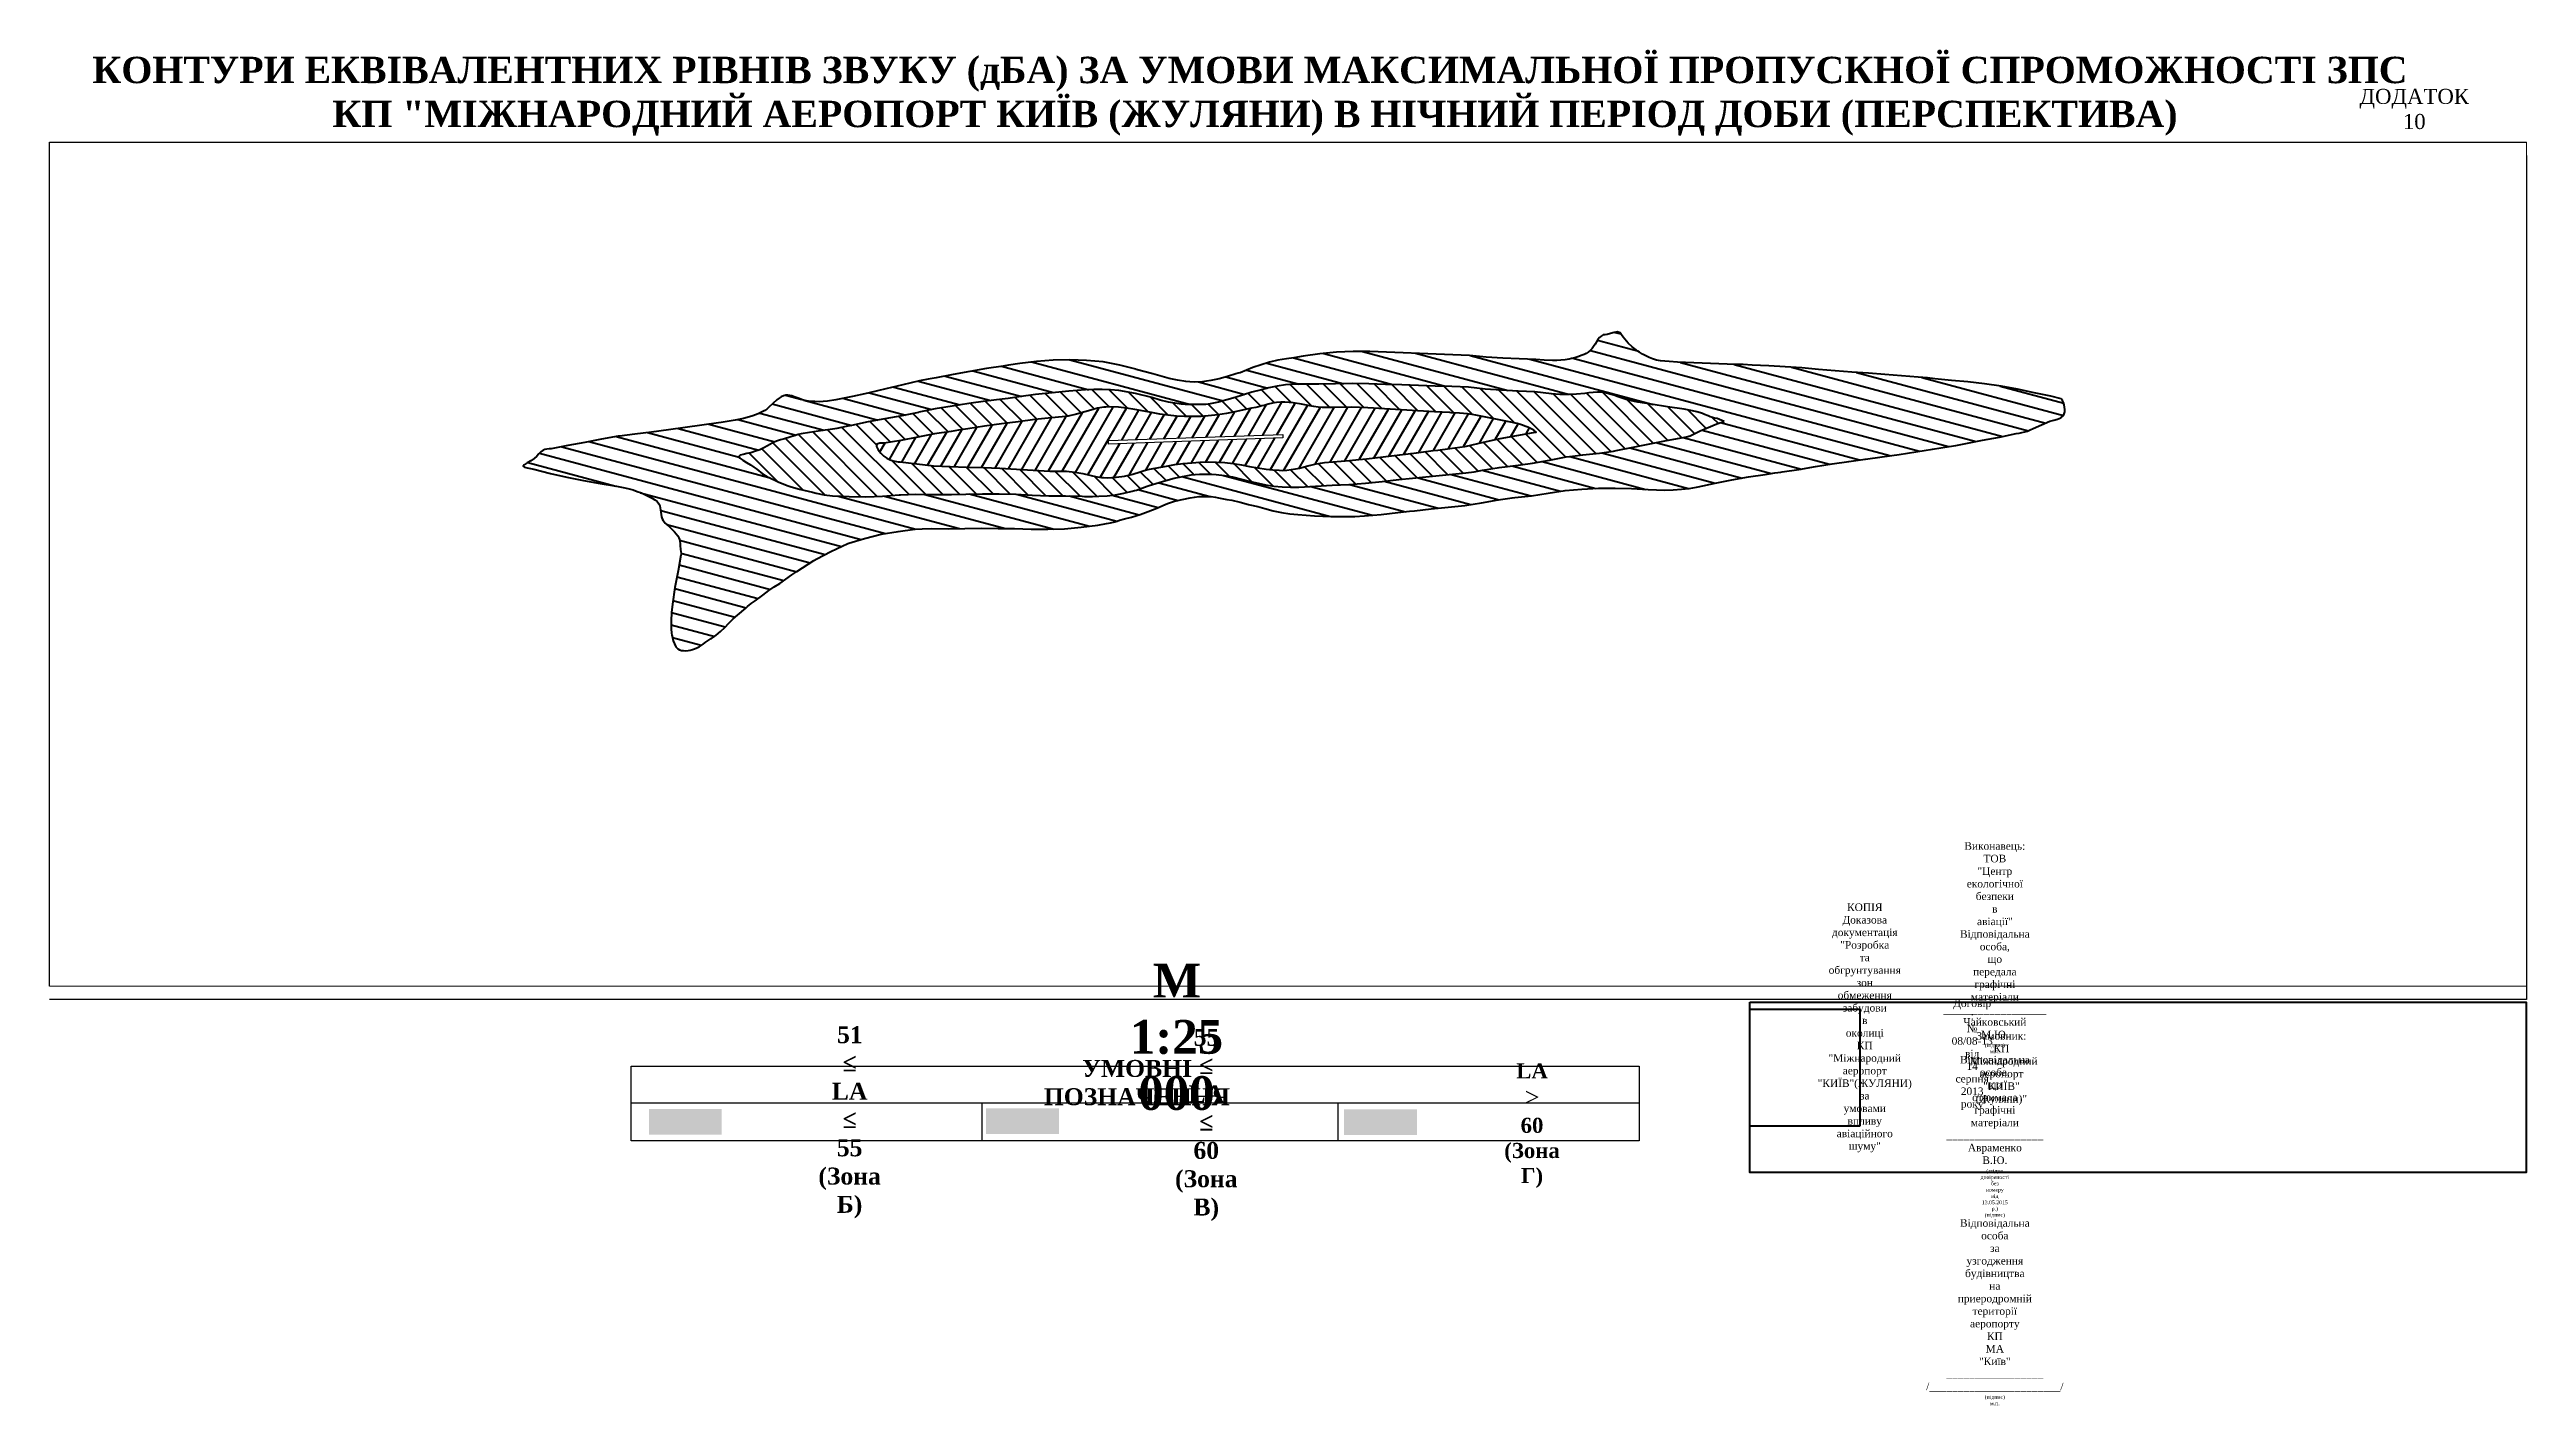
# Paper-space layout 'Лист2' of a CAD drawing. Header units: millimetres. Extents: x 42 to 1356, y -122 to 597.
# The model-space entities are those that its viewports show. They can reach past a viewport. Long polylines and large blocks are cut down to what shows.
import ezdxf

# ---------------------------------------------------------------- set-up
doc = ezdxf.new("R2010")
doc.units = ezdxf.units.MM
for name, color, linetype in [('CONTOUR_50-0', 5, 'Continuous'), ('CONTOUR_55-0', 3, 'Continuous'), ('CONTOUR_60-0', 5, 'Continuous'), ('CONTOUR_LABELS', 250, 'Continuous'), ('RUNWAY', 8, 'Continuous'), ('RUNWAY_LABELS', 250, 'Continuous')]:
    doc.layers.add(name, color=color, linetype=linetype)
doc.styles.get("Standard").update_dxf_attribs({"font": 'arial.ttf'})
picture_1 = doc.add_image_def('image2.jpg', size_in_pixel=(780, 832))
picture_2 = doc.add_image_def('image1.jpg', size_in_pixel=(10180, 4468))

msp = doc.modelspace()

# ---------------------------------------------------------------- hatches: boundary and pattern name
at = {"lineweight": 80, "transparency": 33554508}
h = msp.add_hatch(dxfattribs=at)
h.set_pattern_fill('ANSI31', color=5, scale=50, angle=120)
h.paths.add_polyline_path([(28505, 8021), (28367, 8058), (28148, 8103), (27929, 8150), (27709, 8190), (27489, 8223), (27270, 8247), (27050, 8267), (26829, 8288), (26732, 8299), (26609, 8310), (26389, 8329), (26169, 8347), (25949, 8362), (25729, 8378), (25509, 8395), (25289, 8413), (25068, 8432), (24848, 8446), (24628, 8459), (24408, 8471), (24287, 8477), (24187, 8479), (23967, 8487), (23746, 8495), (23526, 8502), (23416, 8508), (23306, 8516), (23194, 8528), (23167, 8532), (23139, 8537), (23112, 8544), (23086, 8552), (23041, 8570), (22998, 8592), (22956, 8616), (22914, 8641), (22891, 8656), (22869, 8671), (22816, 8714), (22766, 8762), (22743, 8787), (22720, 8813), (22698, 8840), (22677, 8870), (22656, 8898), (22620, 8909), (22578, 8902), (22531, 8888), (22484, 8876), (22458, 8873), (22434, 8869), (22407, 8855), (22383, 8834), (22363, 8808), (22344, 8778), (22325, 8747), (22305, 8717), (22285, 8688), (22262, 8662), (22235, 8641), (22206, 8624), (22179, 8611), (22152, 8600), (22096, 8579), (22068, 8570), (22040, 8562), (22011, 8555), (21982, 8549), (21927, 8540), (21872, 8534), (21817, 8531), (21761, 8530), (21651, 8537), (21541, 8546), (21320, 8552), (21100, 8560), (20880, 8574), (20660, 8597), (20439, 8608), (20219, 8616), (19998, 8624), (19778, 8634), (19558, 8643), (19337, 8651), (19117, 8650), (18895, 8639), (18674, 8619), (18452, 8589), (18328, 8567), (18231, 8554), (18119, 8533), (18008, 8507), (17896, 8475), (17786, 8437), (17702, 8402), (17617, 8369), (17590, 8361), (17562, 8353), (17451, 8320), (17339, 8288), (17229, 8264), (17173, 8255), (17117, 8249), (17007, 8245), (16952, 8247), (16897, 8252), (16786, 8269), (16677, 8293), (16459, 8356), (16240, 8412), (16233, 8414), (16021, 8469), (15912, 8493), (15802, 8511), (15692, 8523), (15581, 8530), (15361, 8539), (15140, 8537), (14919, 8519), (14697, 8492), (14548, 8468), (14476, 8457), (14254, 8423), (14032, 8385), (13810, 8344), (13588, 8302), (13481, 8281), (13366, 8262), (13143, 8207), (12921, 8155), (12699, 8103), (12639, 8087), (12476, 8053), (12365, 8029), (12254, 8007), (12144, 7991), (12088, 7986), (12033, 7983), (11978, 7985), (11923, 7989), (11868, 7997), (11813, 8010), (11757, 8030), (11702, 8051), (11674, 8060), (11647, 8067), (11620, 8071), (11594, 8071), (11563, 8064), (11533, 8050), (11503, 8031), (11475, 8010), (11419, 7962), (11368, 7912), (11364, 7907), (11341, 7887), (11316, 7869), (11290, 7853), (11262, 7839), (11233, 7826), (11203, 7814), (11144, 7793), (11033, 7763), (10921, 7739), (10734, 7707), (10700, 7702), (10478, 7675), (10256, 7643), (10035, 7612), (9813, 7582), (9591, 7555), (9385, 7529), (9370, 7526), (9148, 7488), (8926, 7445), (8704, 7402), (8482, 7360), (8453, 7358), (8425, 7354), (8399, 7349), (8375, 7341), (8345, 7320), (8318, 7292), (8290, 7262), (8257, 7231), (8210, 7201), (8162, 7173), (8124, 7149), (8111, 7129), (8128, 7116), (8163, 7106), (8207, 7097), (8252, 7088), (8471, 7033), (8690, 6984), (8910, 6938), (9129, 6898), (9319, 6869), (9349, 6864), (9459, 6843), (9514, 6829), (9568, 6814), (9623, 6795), (9677, 6774), (9731, 6750), (9785, 6724), (9822, 6705), (9856, 6683), (9887, 6659), (9910, 6630), (9921, 6604), (9928, 6577), (9933, 6548), (9936, 6518), (9940, 6488), (9945, 6459), (9953, 6432), (9965, 6407), (9995, 6374), (10045, 6328), (10095, 6282), (10118, 6258), (10140, 6233), (10159, 6207), (10174, 6180), (10182, 6156), (10187, 6130), (10191, 6104), (10193, 6077), (10197, 6023), (10203, 5969), (10204, 5958), (10202, 5950), (10165, 5739), (10121, 5519), (10088, 5300), (10078, 5189), (10071, 5080), (10074, 4970), (10079, 4915), (10083, 4887), (10088, 4858), (10099, 4814), (10115, 4771), (10135, 4734), (10162, 4705), (10185, 4693), (10210, 4686), (10238, 4683), (10267, 4682), (10297, 4685), (10326, 4689), (10355, 4696), (10383, 4705), (10413, 4718), (10442, 4734), (10496, 4770), (10522, 4789), (10549, 4808), (10603, 4842), (10608, 4844), (10640, 4864), (10671, 4887), (10728, 4937), (10783, 4990), (10835, 5046), (10844, 5055), (10896, 5105), (10952, 5152), (11062, 5246), (11085, 5268), (11134, 5308), (11185, 5345), (11289, 5417), (11328, 5449), (11368, 5479), (11440, 5528), (11514, 5575), (11674, 5690), (11740, 5732), (11965, 5877), (12004, 5901), (12190, 5999), (12414, 6102), (12429, 6108), (12637, 6171), (12859, 6226), (13081, 6264), (13303, 6292), (13401, 6297), (13524, 6302), (13745, 6299), (13965, 6304), (14186, 6306), (14407, 6304), (14627, 6301), (14848, 6293), (15068, 6292), (15289, 6299), (15511, 6319), (15732, 6349), (15844, 6367), (15900, 6377), (15954, 6391), (15987, 6401), (16019, 6411), (16085, 6432), (16177, 6455), (16290, 6488), (16400, 6526), (16512, 6574), (16624, 6623), (16654, 6635), (16749, 6665), (16847, 6689), (16957, 6710), (17013, 6719), (17069, 6725), (17124, 6728), (17179, 6728), (17234, 6725), (17289, 6718), (17333, 6709), (17377, 6700), (17443, 6689), (17509, 6679), (17618, 6653), (17727, 6623), (17746, 6618), (17851, 6596), (17946, 6568), (18055, 6538), (18165, 6514), (18275, 6498), (18385, 6487), (18605, 6471), (18826, 6462), (19046, 6460), (19139, 6462), (19267, 6469), (19489, 6487), (19710, 6513), (19865, 6532), (19932, 6539), (20153, 6562), (20375, 6584), (20596, 6608), (20818, 6643), (21040, 6683), (21225, 6709), (21262, 6713), (21483, 6737), (21705, 6770), (21927, 6807), (22148, 6826), (22369, 6837), (22590, 6838), (22810, 6831), (23031, 6820), (23251, 6812), (23362, 6815), (23472, 6823), (23571, 6835), (23669, 6852), (23694, 6856), (23916, 6904), (24138, 6948), (24360, 6986), (24582, 7020), (24708, 7039), (24790, 7051), (24804, 7053), (25025, 7084), (25247, 7125), (25469, 7161), (25691, 7193), (25906, 7222), (25913, 7222), (26134, 7254), (26356, 7286), (26578, 7320), (26800, 7356), (27021, 7391), (27110, 7404), (27243, 7430), (27465, 7472), (27688, 7515), (27910, 7562), (27948, 7568), (27986, 7575), (28023, 7583), (28060, 7594), (28097, 7610), (28133, 7629), (28356, 7725), (28407, 7738), (28458, 7752), (28503, 7771), (28536, 7800), (28547, 7823), (28553, 7851), (28555, 7882), (28552, 7913), (28546, 7944), (28537, 7974), (28523, 8000)])
h.paths.add_polyline_path([(24036, 7723), (23944, 7761), (23910, 7767), (23880, 7776), (23852, 7785), (23826, 7795), (23776, 7816), (23751, 7827), (23725, 7836), (23673, 7851), (23618, 7864), (23506, 7884), (23286, 7918), (23067, 7950), (22892, 7980), (22847, 7987), (22792, 7999), (22737, 8015), (22629, 8051), (22574, 8069), (22520, 8086), (22465, 8100), (22438, 8106), (22410, 8109), (22382, 8111), (22355, 8111), (22300, 8107), (22244, 8101), (22189, 8094), (22078, 8084), (21967, 8078), (21857, 8080), (21747, 8088), (21527, 8116), (21307, 8126), (21086, 8136), (20866, 8152), (20646, 8176), (20426, 8185), (20205, 8191), (19985, 8198), (19764, 8206), (19544, 8214), (19324, 8222), (19103, 8225), (18882, 8221), (18661, 8217), (18441, 8219), (18330, 8216), (18220, 8208), (18108, 8192), (17998, 8168), (17902, 8140), (17775, 8110), (17552, 8042), (17441, 8008), (17329, 7978), (17219, 7956), (17164, 7949), (17108, 7945), (17074, 7945), (16887, 7948), (16840, 7953), (16754, 7964), (16667, 7979), (16558, 8006), (16449, 8038), (16230, 8094), (16010, 8131), (15900, 8142), (15790, 8148), (15679, 8147), (15569, 8141), (15348, 8122), (15126, 8103), (14905, 8078), (14683, 8047), (14543, 8026), (14462, 8017), (14240, 7990), (14018, 7961), (13797, 7926), (13575, 7888), (13358, 7844), (13352, 7843), (13130, 7796), (12908, 7757), (12686, 7717), (12464, 7669), (12391, 7654), (12269, 7631), (12242, 7625), (12020, 7593), (11909, 7577), (11798, 7558), (11757, 7548), (11716, 7537), (11576, 7491), (11523, 7478), (11496, 7471), (11471, 7462), (11440, 7449), (11410, 7433), (11381, 7416), (11352, 7399), (11301, 7372), (11248, 7348), (11192, 7327), (11128, 7308), (11077, 7297), (11028, 7286), (10988, 7273), (10969, 7258), (10983, 7235), (11022, 7208), (11072, 7179), (11123, 7149), (11169, 7118), (11208, 7088), (11283, 7027), (11317, 7004), (11339, 6993), (11448, 6943), (11502, 6917), (11557, 6894), (11610, 6874), (11665, 6857), (11775, 6826), (11948, 6785), (11994, 6772), (12103, 6750), (12214, 6737), (12434, 6725), (12654, 6721), (12876, 6731), (13097, 6747), (13114, 6748), (13318, 6757), (13538, 6752), (13759, 6755), (13788, 6755), (13980, 6760), (14201, 6763), (14252, 6763), (14421, 6763), (14642, 6757), (14862, 6746), (15083, 6738), (15303, 6735), (15524, 6730), (15552, 6727), (15580, 6725), (15662, 6725), (15745, 6730), (15856, 6738), (15966, 6751), (16077, 6773), (16188, 6799), (16216, 6805), (16244, 6813), (16279, 6825), (16313, 6839), (16348, 6852), (16383, 6864), (16411, 6871), (16634, 6937), (16745, 6968), (16857, 6994), (16967, 7013), (17023, 7020), (17078, 7024), (17189, 7025), (17244, 7023), (17299, 7019), (17409, 7006), (17518, 6986), (17737, 6930), (17956, 6883), (18066, 6866), (18176, 6855), (18287, 6850), (18397, 6850), (18618, 6866), (18839, 6878), (19060, 6887), (19281, 6904), (19503, 6926), (19724, 6951), (19905, 6972), (19946, 6976), (20167, 6997), (20389, 7018), (20610, 7040), (20722, 7055), (20832, 7075), (21054, 7111), (21275, 7140), (21334, 7147), (21497, 7167), (21719, 7208), (21830, 7232), (21941, 7251), (21984, 7256), (22027, 7260), (22162, 7279), (22384, 7303), (22568, 7328), (22606, 7335), (22828, 7381), (23050, 7427), (23272, 7471), (23494, 7510), (23537, 7518), (23584, 7532), (23630, 7552), (23674, 7574), (23718, 7597), (23941, 7689)], flags=16)
h = msp.add_hatch(dxfattribs=at)
h.set_pattern_fill('ANSI31', color=2, scale=50, angle=270)
h.paths.add_polyline_path([(24036, 7723), (23944, 7761), (23910, 7767), (23880, 7776), (23852, 7785), (23826, 7795), (23776, 7816), (23751, 7827), (23725, 7836), (23673, 7851), (23618, 7864), (23506, 7884), (23286, 7918), (23067, 7950), (22892, 7980), (22847, 7987), (22792, 7999), (22737, 8015), (22629, 8051), (22574, 8069), (22520, 8086), (22465, 8100), (22438, 8106), (22410, 8109), (22382, 8111), (22355, 8111), (22300, 8107), (22244, 8101), (22189, 8094), (22078, 8084), (21967, 8078), (21857, 8080), (21747, 8088), (21527, 8116), (21307, 8126), (21086, 8136), (20866, 8152), (20646, 8176), (20426, 8185), (20205, 8191), (19985, 8198), (19764, 8206), (19544, 8214), (19324, 8222), (19103, 8225), (18882, 8221), (18661, 8217), (18441, 8219), (18330, 8216), (18220, 8208), (18108, 8192), (17998, 8168), (17902, 8140), (17775, 8110), (17552, 8042), (17441, 8008), (17329, 7978), (17219, 7956), (17164, 7949), (17108, 7945), (17074, 7945), (16887, 7948), (16840, 7953), (16754, 7964), (16667, 7979), (16558, 8006), (16449, 8038), (16230, 8094), (16010, 8131), (15900, 8142), (15790, 8148), (15679, 8147), (15569, 8141), (15348, 8122), (15126, 8103), (14905, 8078), (14683, 8047), (14543, 8026), (14462, 8017), (14240, 7990), (14018, 7961), (13797, 7926), (13575, 7888), (13358, 7844), (13352, 7843), (13130, 7796), (12908, 7757), (12686, 7717), (12464, 7669), (12391, 7654), (12269, 7631), (12242, 7625), (12020, 7593), (11909, 7577), (11798, 7558), (11757, 7548), (11716, 7537), (11576, 7491), (11523, 7478), (11496, 7471), (11471, 7462), (11440, 7449), (11410, 7433), (11381, 7416), (11352, 7399), (11301, 7372), (11248, 7348), (11192, 7327), (11128, 7308), (11077, 7297), (11028, 7286), (10988, 7273), (10969, 7258), (10983, 7235), (11022, 7208), (11072, 7179), (11123, 7149), (11169, 7118), (11208, 7088), (11283, 7027), (11317, 7004), (11339, 6993), (11448, 6943), (11502, 6917), (11557, 6894), (11610, 6874), (11665, 6857), (11775, 6826), (11948, 6785), (11994, 6772), (12103, 6750), (12214, 6737), (12434, 6725), (12654, 6721), (12876, 6731), (13097, 6747), (13114, 6748), (13318, 6757), (13538, 6752), (13759, 6755), (13788, 6755), (13980, 6760), (14201, 6763), (14252, 6763), (14421, 6763), (14642, 6757), (14862, 6746), (15083, 6738), (15303, 6735), (15524, 6730), (15552, 6727), (15580, 6725), (15662, 6725), (15745, 6730), (15856, 6738), (15966, 6751), (16077, 6773), (16188, 6799), (16216, 6805), (16244, 6813), (16279, 6825), (16313, 6839), (16348, 6852), (16383, 6864), (16411, 6871), (16634, 6937), (16745, 6968), (16857, 6994), (16967, 7013), (17023, 7020), (17078, 7024), (17189, 7025), (17244, 7023), (17299, 7019), (17409, 7006), (17518, 6986), (17737, 6930), (17956, 6883), (18066, 6866), (18176, 6855), (18287, 6850), (18397, 6850), (18618, 6866), (18839, 6878), (19060, 6887), (19281, 6904), (19503, 6926), (19724, 6951), (19905, 6972), (19946, 6976), (20167, 6997), (20389, 7018), (20610, 7040), (20722, 7055), (20832, 7075), (21054, 7111), (21275, 7140), (21334, 7147), (21497, 7167), (21719, 7208), (21830, 7232), (21941, 7251), (21984, 7256), (22027, 7260), (22162, 7279), (22384, 7303), (22568, 7328), (22606, 7335), (22828, 7381), (23050, 7427), (23272, 7471), (23494, 7510), (23537, 7518), (23584, 7532), (23630, 7552), (23674, 7574), (23718, 7597), (23941, 7689)])
h.paths.add_polyline_path([(21511, 7605), (21486, 7620), (21460, 7634), (21433, 7646), (21406, 7657), (21350, 7676), (21293, 7693), (21184, 7718), (21074, 7741), (20854, 7785), (20745, 7806), (20635, 7823), (20525, 7832), (20415, 7838), (20397, 7839), (20194, 7851), (19974, 7863), (19754, 7876), (19534, 7890), (19313, 7903), (19093, 7910), (18872, 7908), (18762, 7908), (18706, 7909), (18652, 7913), (18596, 7920), (18542, 7930), (18432, 7951), (18322, 7969), (18267, 7975), (18212, 7979), (18184, 7979), (18156, 7978), (18101, 7973), (18073, 7970), (18045, 7965), (17991, 7953), (17935, 7936), (17907, 7928), (17879, 7920), (17824, 7908), (17768, 7898), (17546, 7850), (17435, 7826), (17324, 7809), (17282, 7806), (17240, 7803), (17103, 7790), (16882, 7788), (16772, 7793), (16662, 7804), (16552, 7821), (16442, 7841), (16223, 7881), (16113, 7898), (16003, 7911), (15892, 7915), (15837, 7913), (15810, 7911), (15782, 7908), (15726, 7897), (15670, 7883), (15560, 7851), (15449, 7819), (15337, 7793), (15297, 7787), (15257, 7783), (15116, 7769), (14894, 7747), (14673, 7719), (14451, 7689), (14229, 7658), (14008, 7625), (13882, 7606), (13786, 7591), (13564, 7556), (13342, 7514), (13120, 7471), (12898, 7436), (12841, 7433), (12800, 7420), (12797, 7390), (12818, 7348), (12852, 7303), (12893, 7263), (12934, 7234), (12975, 7214), (13017, 7200), (13060, 7191), (13085, 7188), (13111, 7186), (13331, 7162), (13551, 7134), (13771, 7125), (13991, 7118), (14212, 7111), (14432, 7102), (14653, 7090), (14873, 7075), (15093, 7065), (15204, 7064), (15314, 7061), (15424, 7049), (15533, 7030), (15643, 7004), (15698, 6991), (15725, 6986), (15753, 6982), (15780, 6979), (15808, 6977), (15863, 6976), (15918, 6978), (15973, 6982), (16085, 6998), (16195, 7023), (16294, 7056), (16343, 7072), (16393, 7084), (16418, 7089), (16640, 7130), (16751, 7150), (16862, 7165), (16919, 7169), (16976, 7172), (17030, 7178), (17083, 7183), (17194, 7186), (17304, 7183), (17414, 7176), (17524, 7165), (17634, 7147), (17744, 7127), (17853, 7106), (17963, 7089), (18050, 7080), (18137, 7075), (18183, 7074), (18239, 7077), (18295, 7083), (18350, 7093), (18405, 7104), (18516, 7133), (18572, 7148), (18627, 7161), (18682, 7170), (18738, 7177), (18849, 7188), (19070, 7203), (19190, 7216), (19292, 7225), (19513, 7251), (19735, 7280), (19956, 7308), (20178, 7336), (20239, 7342), (20400, 7365), (20598, 7391), (20621, 7396), (20844, 7449), (21066, 7498), (21288, 7535), (21510, 7574), (21542, 7582)], flags=16)
h = msp.add_hatch(dxfattribs=at)
h.set_pattern_fill('ANSI31', color=1, scale=50, angle=15)
h.paths.add_polyline_path([(21511, 7605), (21486, 7620), (21460, 7634), (21433, 7646), (21406, 7657), (21350, 7676), (21293, 7693), (21184, 7718), (21074, 7741), (20854, 7785), (20745, 7806), (20635, 7823), (20525, 7832), (20415, 7838), (20397, 7839), (20194, 7851), (19974, 7863), (19754, 7876), (19534, 7890), (19313, 7903), (19093, 7910), (18872, 7908), (18762, 7908), (18706, 7909), (18652, 7913), (18596, 7920), (18542, 7930), (18432, 7951), (18322, 7969), (18267, 7975), (18212, 7979), (18184, 7979), (18156, 7978), (18101, 7973), (18073, 7970), (18045, 7965), (17991, 7953), (17935, 7936), (17907, 7928), (17879, 7920), (17824, 7908), (17768, 7898), (17546, 7850), (17435, 7826), (17324, 7809), (17282, 7806), (17240, 7803), (17103, 7790), (16882, 7788), (16772, 7793), (16662, 7804), (16552, 7821), (16442, 7841), (16223, 7881), (16113, 7898), (16003, 7911), (15892, 7915), (15837, 7913), (15810, 7911), (15782, 7908), (15726, 7897), (15670, 7883), (15560, 7851), (15449, 7819), (15337, 7793), (15297, 7787), (15257, 7783), (15116, 7769), (14894, 7747), (14673, 7719), (14451, 7689), (14229, 7658), (14008, 7625), (13882, 7606), (13786, 7591), (13564, 7556), (13342, 7514), (13120, 7471), (12898, 7436), (12841, 7433), (12800, 7420), (12797, 7390), (12818, 7348), (12852, 7303), (12893, 7263), (12934, 7234), (12975, 7214), (13017, 7200), (13060, 7191), (13085, 7188), (13111, 7186), (13331, 7162), (13551, 7134), (13771, 7125), (13991, 7118), (14212, 7111), (14432, 7102), (14653, 7090), (14873, 7075), (15093, 7065), (15204, 7064), (15314, 7061), (15424, 7049), (15533, 7030), (15643, 7004), (15698, 6991), (15725, 6986), (15753, 6982), (15780, 6979), (15808, 6977), (15863, 6976), (15918, 6978), (15973, 6982), (16085, 6998), (16195, 7023), (16294, 7056), (16343, 7072), (16393, 7084), (16418, 7089), (16640, 7130), (16751, 7150), (16862, 7165), (16919, 7169), (16976, 7172), (17030, 7178), (17083, 7183), (17194, 7186), (17304, 7183), (17414, 7176), (17524, 7165), (17634, 7147), (17744, 7127), (17853, 7106), (17963, 7089), (18050, 7080), (18137, 7075), (18183, 7074), (18239, 7077), (18295, 7083), (18350, 7093), (18405, 7104), (18516, 7133), (18572, 7148), (18627, 7161), (18682, 7170), (18738, 7177), (18849, 7188), (19070, 7203), (19190, 7216), (19292, 7225), (19513, 7251), (19735, 7280), (19956, 7308), (20178, 7336), (20239, 7342), (20400, 7365), (20598, 7391), (20621, 7396), (20844, 7449), (21066, 7498), (21288, 7535), (21510, 7574), (21542, 7582)])
h.paths.add_polyline_path([(15873, 7468), (18182, 7548), (18183, 7503), (15874, 7423)], flags=16)

# ---------------------------------------------------------------- linework, layer by layer
at = {"color": 18}
msp.add_lwpolyline([(34678, 234), (1830, 234), (1830, 11426), (34678, 11426)], close=True, dxfattribs=at)
at = {"layer": 'CONTOUR_50-0', "lineweight": 140}
msp.add_lwpolyline([(28505, 8021), (28367, 8058), (28148, 8103), (27929, 8150), (27709, 8190), (27489, 8223), (27270, 8247), (27050, 8267), (26829, 8288), (26732, 8299), (26609, 8310), (26389, 8329), (26169, 8347), (25949, 8362), (25729, 8378), (25509, 8395), (25289, 8413), (25068, 8432), (24848, 8446), (24628, 8459), (24408, 8471), (24287, 8477), (24187, 8479), (23967, 8487), (23746, 8495), (23526, 8502), (23416, 8508), (23306, 8516), (23194, 8528), (23167, 8532), (23139, 8537), (23112, 8544), (23086, 8552), (23041, 8570), (22998, 8592), (22956, 8616), (22914, 8641), (22891, 8656), (22869, 8671), (22816, 8714), (22766, 8762), (22743, 8787), (22720, 8813), (22698, 8840), (22677, 8870), (22656, 8898), (22620, 8909), (22578, 8902), (22531, 8888), (22484, 8876), (22458, 8873), (22434, 8869), (22407, 8855), (22383, 8834), (22363, 8808), (22344, 8778), (22325, 8747), (22305, 8717), (22285, 8688), (22262, 8662), (22235, 8641), (22206, 8624), (22179, 8611), (22152, 8600), (22096, 8579), (22068, 8570), (22040, 8562), (22011, 8555), (21982, 8549), (21927, 8540), (21872, 8534), (21817, 8531), (21761, 8530), (21651, 8537), (21541, 8546), (21320, 8552), (21100, 8560), (20880, 8574), (20660, 8597), (20439, 8608), (20219, 8616), (19998, 8624), (19778, 8634), (19558, 8643), (19337, 8651), (19117, 8650), (18895, 8639), (18674, 8619), (18452, 8589), (18328, 8567), (18231, 8554), (18119, 8533), (18008, 8507), (17896, 8475), (17786, 8437), (17702, 8402), (17617, 8369), (17590, 8361), (17562, 8353), (17451, 8320), (17339, 8288), (17229, 8264), (17173, 8255), (17117, 8249), (17007, 8245), (16952, 8247), (16897, 8252), (16786, 8269), (16677, 8293), (16459, 8356), (16240, 8412), (16233, 8414), (16021, 8469), (15912, 8493), (15802, 8511), (15692, 8523), (15581, 8530), (15361, 8539), (15140, 8537), (14919, 8519), (14697, 8492), (14548, 8468), (14476, 8457), (14254, 8423), (14032, 8385), (13810, 8344), (13588, 8302), (13481, 8281), (13366, 8262), (13143, 8207), (12921, 8155), (12699, 8103), (12639, 8087), (12476, 8053), (12365, 8029), (12254, 8007), (12144, 7991), (12088, 7986), (12033, 7983), (11978, 7985), (11923, 7989), (11868, 7997), (11813, 8010), (11757, 8030), (11702, 8051), (11674, 8060), (11647, 8067), (11620, 8071), (11594, 8071), (11563, 8064), (11533, 8050), (11503, 8031), (11475, 8010), (11419, 7962), (11368, 7912), (11364, 7907), (11341, 7887), (11316, 7869), (11290, 7853), (11262, 7839), (11233, 7826), (11203, 7814), (11144, 7793), (11033, 7763), (10921, 7739), (10734, 7707), (10700, 7702), (10478, 7675), (10256, 7643), (10035, 7612), (9813, 7582), (9591, 7555), (9385, 7529), (9370, 7526), (9148, 7488), (8926, 7445), (8704, 7402), (8482, 7360), (8453, 7358), (8425, 7354), (8399, 7349), (8375, 7341), (8345, 7320), (8318, 7292), (8290, 7262), (8257, 7231), (8210, 7201), (8162, 7173), (8124, 7149), (8111, 7129), (8128, 7116), (8163, 7106), (8207, 7097), (8252, 7088), (8471, 7033), (8690, 6984), (8910, 6938), (9129, 6898), (9319, 6869), (9349, 6864), (9459, 6843), (9514, 6829), (9568, 6814), (9623, 6795), (9677, 6774), (9731, 6750), (9785, 6724), (9822, 6705), (9856, 6683), (9887, 6659), (9910, 6630), (9921, 6604), (9928, 6577), (9933, 6548), (9936, 6518), (9940, 6488), (9945, 6459), (9953, 6432), (9965, 6407), (9995, 6374), (10045, 6328), (10095, 6282), (10118, 6258), (10140, 6233), (10159, 6207), (10174, 6180), (10182, 6156), (10187, 6130), (10191, 6104), (10193, 6077), (10197, 6023), (10203, 5969), (10204, 5958), (10202, 5950), (10165, 5739), (10121, 5519), (10088, 5300), (10078, 5189), (10071, 5080), (10074, 4970), (10079, 4915), (10083, 4887), (10088, 4858), (10099, 4814), (10115, 4771), (10135, 4734), (10162, 4705), (10185, 4693), (10210, 4686), (10238, 4683), (10267, 4682), (10297, 4685), (10326, 4689), (10355, 4696), (10383, 4705), (10413, 4718), (10442, 4734), (10496, 4770), (10522, 4789), (10549, 4808), (10603, 4842), (10608, 4844), (10640, 4864), (10671, 4887), (10728, 4937), (10783, 4990), (10835, 5046), (10844, 5055), (10896, 5105), (10952, 5152), (11062, 5246), (11085, 5268), (11134, 5308), (11185, 5345), (11289, 5417), (11328, 5449), (11368, 5479), (11440, 5528), (11514, 5575), (11674, 5690), (11740, 5732), (11965, 5877), (12004, 5901), (12190, 5999), (12414, 6102), (12429, 6108), (12637, 6171), (12859, 6226), (13081, 6264), (13303, 6292), (13401, 6297), (13524, 6302), (13745, 6299), (13965, 6304), (14186, 6306), (14407, 6304), (14627, 6301), (14848, 6293), (15068, 6292), (15289, 6299), (15511, 6319), (15732, 6349), (15844, 6367), (15900, 6377), (15954, 6391), (15987, 6401), (16019, 6411), (16085, 6432), (16177, 6455), (16290, 6488), (16400, 6526), (16512, 6574), (16624, 6623), (16654, 6635), (16749, 6665), (16847, 6689), (16957, 6710), (17013, 6719), (17069, 6725), (17124, 6728), (17179, 6728), (17234, 6725), (17289, 6718), (17333, 6709), (17377, 6700), (17443, 6689), (17509, 6679), (17618, 6653), (17727, 6623), (17746, 6618), (17851, 6596), (17946, 6568), (18055, 6538), (18165, 6514), (18275, 6498), (18385, 6487), (18605, 6471), (18826, 6462), (19046, 6460), (19139, 6462), (19267, 6469), (19489, 6487), (19710, 6513), (19865, 6532), (19932, 6539), (20153, 6562), (20375, 6584), (20596, 6608), (20818, 6643), (21040, 6683), (21225, 6709), (21262, 6713), (21483, 6737), (21705, 6770), (21927, 6807), (22148, 6826), (22369, 6837), (22590, 6838), (22810, 6831), (23031, 6820), (23251, 6812), (23362, 6815), (23472, 6823), (23571, 6835), (23669, 6852), (23694, 6856), (23916, 6904), (24138, 6948), (24360, 6986), (24582, 7020), (24708, 7039), (24790, 7051), (24804, 7053), (25025, 7084), (25247, 7125), (25469, 7161), (25691, 7193), (25906, 7222), (25913, 7222), (26134, 7254), (26356, 7286), (26578, 7320), (26800, 7356), (27021, 7391), (27110, 7404), (27243, 7430), (27465, 7472), (27688, 7515), (27910, 7562), (27948, 7568), (27986, 7575), (28023, 7583), (28060, 7594), (28097, 7610), (28133, 7629), (28356, 7725), (28407, 7738), (28458, 7752), (28503, 7771), (28536, 7800), (28547, 7823), (28553, 7851), (28555, 7882), (28552, 7913), (28546, 7944), (28537, 7974), (28523, 8000), (28505, 8021)], dxfattribs=at)
at = {"layer": 'CONTOUR_55-0', "color": 2, "lineweight": 140}
msp.add_lwpolyline([(24036, 7723), (23944, 7761), (23910, 7767), (23880, 7776), (23852, 7785), (23826, 7795), (23776, 7816), (23751, 7827), (23725, 7836), (23673, 7851), (23618, 7864), (23506, 7884), (23286, 7918), (23067, 7950), (22892, 7980), (22847, 7987), (22792, 7999), (22737, 8015), (22629, 8051), (22574, 8069), (22520, 8086), (22465, 8100), (22438, 8106), (22410, 8109), (22382, 8111), (22355, 8111), (22300, 8107), (22244, 8101), (22189, 8094), (22078, 8084), (21967, 8078), (21857, 8080), (21747, 8088), (21527, 8116), (21307, 8126), (21086, 8136), (20866, 8152), (20646, 8176), (20426, 8185), (20205, 8191), (19985, 8198), (19764, 8206), (19544, 8214), (19324, 8222), (19103, 8225), (18882, 8221), (18661, 8217), (18441, 8219), (18330, 8216), (18220, 8208), (18108, 8192), (17998, 8168), (17902, 8140), (17775, 8110), (17552, 8042), (17441, 8008), (17329, 7978), (17219, 7956), (17164, 7949), (17108, 7945), (17074, 7945), (16887, 7948), (16840, 7953), (16754, 7964), (16667, 7979), (16558, 8006), (16449, 8038), (16230, 8094), (16010, 8131), (15900, 8142), (15790, 8148), (15679, 8147), (15569, 8141), (15348, 8122), (15126, 8103), (14905, 8078), (14683, 8047), (14543, 8026), (14462, 8017), (14240, 7990), (14018, 7961), (13797, 7926), (13575, 7888), (13358, 7844), (13352, 7843), (13130, 7796), (12908, 7757), (12686, 7717), (12464, 7669), (12391, 7654), (12269, 7631), (12242, 7625), (12020, 7593), (11909, 7577), (11798, 7558), (11757, 7548), (11716, 7537), (11576, 7491), (11523, 7478), (11496, 7471), (11471, 7462), (11440, 7449), (11410, 7433), (11381, 7416), (11352, 7399), (11301, 7372), (11248, 7348), (11192, 7327), (11128, 7308), (11077, 7297), (11028, 7286), (10988, 7273), (10969, 7258), (10983, 7235), (11022, 7208), (11072, 7179), (11123, 7149), (11169, 7118), (11208, 7088), (11283, 7027), (11317, 7004), (11339, 6993), (11448, 6943), (11502, 6917), (11557, 6894), (11610, 6874), (11665, 6857), (11775, 6826), (11948, 6785), (11994, 6772), (12103, 6750), (12214, 6737), (12434, 6725), (12654, 6721), (12876, 6731), (13097, 6747), (13114, 6748), (13318, 6757), (13538, 6752), (13759, 6755), (13788, 6755), (13980, 6760), (14201, 6763), (14252, 6763), (14421, 6763), (14642, 6757), (14862, 6746), (15083, 6738), (15303, 6735), (15524, 6730), (15552, 6727), (15580, 6725), (15662, 6725), (15745, 6730), (15856, 6738), (15966, 6751), (16077, 6773), (16188, 6799), (16216, 6805), (16244, 6813), (16279, 6825), (16313, 6839), (16348, 6852), (16383, 6864), (16411, 6871), (16634, 6937), (16745, 6968), (16857, 6994), (16967, 7013), (17023, 7020), (17078, 7024), (17189, 7025), (17244, 7023), (17299, 7019), (17409, 7006), (17518, 6986), (17737, 6930), (17956, 6883), (18066, 6866), (18176, 6855), (18287, 6850), (18397, 6850), (18618, 6866), (18839, 6878), (19060, 6887), (19281, 6904), (19503, 6926), (19724, 6951), (19905, 6972), (19946, 6976), (20167, 6997), (20389, 7018), (20610, 7040), (20722, 7055), (20832, 7075), (21054, 7111), (21275, 7140), (21334, 7147), (21497, 7167), (21719, 7208), (21830, 7232), (21941, 7251), (21984, 7256), (22027, 7260), (22162, 7279), (22384, 7303), (22568, 7328), (22606, 7335), (22828, 7381), (23050, 7427), (23272, 7471), (23494, 7510), (23537, 7518), (23584, 7532), (23630, 7552), (23674, 7574), (23718, 7597), (23941, 7689), (24036, 7723)], dxfattribs=at)
at = {"layer": 'CONTOUR_60-0', "color": 1, "lineweight": 140}
msp.add_lwpolyline([(21511, 7605), (21486, 7620), (21460, 7634), (21433, 7646), (21406, 7657), (21350, 7676), (21293, 7693), (21184, 7718), (21074, 7741), (20854, 7785), (20745, 7806), (20635, 7823), (20525, 7832), (20415, 7838), (20397, 7839), (20194, 7851), (19974, 7863), (19754, 7876), (19534, 7890), (19313, 7903), (19093, 7910), (18872, 7908), (18762, 7908), (18706, 7909), (18652, 7913), (18596, 7920), (18542, 7930), (18432, 7951), (18322, 7969), (18267, 7975), (18212, 7979), (18184, 7979), (18156, 7978), (18101, 7973), (18073, 7970), (18045, 7965), (17991, 7953), (17935, 7936), (17907, 7928), (17879, 7920), (17824, 7908), (17768, 7898), (17546, 7850), (17435, 7826), (17324, 7809), (17282, 7806), (17240, 7803), (17103, 7790), (16882, 7788), (16772, 7793), (16662, 7804), (16552, 7821), (16442, 7841), (16223, 7881), (16113, 7898), (16003, 7911), (15892, 7915), (15837, 7913), (15810, 7911), (15782, 7908), (15726, 7897), (15670, 7883), (15560, 7851), (15449, 7819), (15337, 7793), (15297, 7787), (15257, 7783), (15116, 7769), (14894, 7747), (14673, 7719), (14451, 7689), (14229, 7658), (14008, 7625), (13882, 7606), (13786, 7591), (13564, 7556), (13342, 7514), (13120, 7471), (12898, 7436), (12841, 7433), (12800, 7420), (12797, 7390), (12818, 7348), (12852, 7303), (12893, 7263), (12934, 7234), (12975, 7214), (13017, 7200), (13060, 7191), (13085, 7188), (13111, 7186), (13331, 7162), (13551, 7134), (13771, 7125), (13991, 7118), (14212, 7111), (14432, 7102), (14653, 7090), (14873, 7075), (15093, 7065), (15204, 7064), (15314, 7061), (15424, 7049), (15533, 7030), (15643, 7004), (15698, 6991), (15725, 6986), (15753, 6982), (15780, 6979), (15808, 6977), (15863, 6976), (15918, 6978), (15973, 6982), (16085, 6998), (16195, 7023), (16294, 7056), (16343, 7072), (16393, 7084), (16418, 7089), (16640, 7130), (16751, 7150), (16862, 7165), (16919, 7169), (16976, 7172), (17030, 7178), (17083, 7183), (17194, 7186), (17304, 7183), (17414, 7176), (17524, 7165), (17634, 7147), (17744, 7127), (17853, 7106), (17963, 7089), (18050, 7080), (18137, 7075), (18183, 7074), (18239, 7077), (18295, 7083), (18350, 7093), (18405, 7104), (18516, 7133), (18572, 7148), (18627, 7161), (18682, 7170), (18738, 7177), (18849, 7188), (19070, 7203), (19190, 7216), (19292, 7225), (19513, 7251), (19735, 7280), (19956, 7308), (20178, 7336), (20239, 7342), (20400, 7365), (20598, 7391), (20621, 7396), (20844, 7449), (21066, 7498), (21288, 7535), (21510, 7574), (21542, 7582), (21511, 7605)], dxfattribs=at)
at = {"layer": 'RUNWAY'}
msp.add_lwpolyline([(15873, 7468), (18182, 7548), (18183, 7503), (15874, 7423), (15873, 7468)], dxfattribs=at)

# ---------------------------------------------------------------- texts
at = {"layer": 'CONTOUR_LABELS'}
for s, p in [('50.0', (28505, 8021)), ('60.0', (21511, 7605)), ('55.0', (24036, 7723))]:
    msp.add_text(s, height=0.05, rotation=358.1682, dxfattribs=at).set_placement(p)
at = {"layer": 'RUNWAY_LABELS'}
for s, p in [('08', (15873, 7445)), ('26', (18183, 7526))]:
    msp.add_text(s, height=0.05, rotation=358.1682, dxfattribs=at).set_placement(p)

# ---------------------------------------------------------------- pictures from other files: only their frames are drawn
at = {"color": 18}
image = msp.add_image(picture_2, insert=(1830, 234), size_in_units=(32848, 14417), dxfattribs=at)
image.dxf.flags = 7

psp = doc.layouts.new('Лист2')

# ---------------------------------------------------------------- hatches: boundary and pattern name
at = {"linetype": 'Continuous'}
for color, points in [(5, [(360.4, 35.2), (399.1, 35.2), (399.1, 21.6), (360.4, 21.6)]), (2, [(539.2, 35.6), (578, 35.6), (578, 22), (539.2, 22)]), (1, [(729.1, 35.1), (767.8, 35.1), (767.8, 21.5), (729.1, 21.5)])]:
    psp.add_hatch(color=color, dxfattribs=at).paths.add_polyline_path(points)

# ---------------------------------------------------------------- linework, layer by layer
at = {"color": 0}
for p, q in [((42.5, 548.1), (1356.4, 548.1)), ((42.5, 100.4), (42.5, 548.1)), ((1356.4, 541.1), (1356.4, 93.4)), ((1356.4, 93.4), (42.5, 93.4))]:
    psp.add_line(p, q, dxfattribs=at)
at = {"linetype": 'Continuous'}
for p, q in [((351.1, 38.6), (885.8, 38.6)), ((537, 38.5), (537, 18.2)), ((725.9, 38.5), (725.9, 18.2))]:
    psp.add_line(p, q, dxfattribs=at)
at = {"color": 18, "lineweight": 200}
psp.add_lwpolyline([(944.4, 92), (1356.2, 92), (1356.2, 1.6), (944.4, 1.6)], close=True, dxfattribs=at)
at = {"linetype": 'Continuous'}
psp.add_lwpolyline([(351.1, 57.9), (885.8, 57.9), (885.8, 18.3), (351.1, 18.3)], close=True, dxfattribs=at)

# ---------------------------------------------------------------- texts
at = {"linetype": 'Continuous', "attachment_point": 5}
for s, insert, char_height, width in [('\\pi0.38815;{\\fTimes New Roman|b1|i0|c204|p18;КОНТУРИ ЕКВІВАЛЕНТНИХ РІВНІВ ЗВУКУ\\fTimes New Roman|b1|i0|c0|p18; (\\fTimes New Roman|b1|i0|c204|p18;дБА\\fTimes New Roman|b1|i0|c0|p18;)\\fTimes New Roman|b1|i0|c204|p18; ЗА УМОВИ МАКСИМАЛЬНОЇ ПРОПУСКНОЇ СПРОМОЖНОСТІ ЗПС\\fTimes New Roman|b1|i0|c0|p18;\\P\\fTimes New Roman|b1|i0|c204|p18; КП "МІЖНАРОДНИЙ АЕРОПОРТ КИЇВ (ЖУЛЯНИ) В НІЧНИЙ ПЕРІОД ДОБИ\\fTimes New Roman|b1|i0|c0|p18; (\\fTimes New Roman|b1|i0|c204|p18;ПЕРСПЕКТИВА\\fTimes New Roman|b1|i0|c0|p18;)}', (679.1, 572.5), 14, 2133.821), ('{\\fTimes New Roman|b0|i0|c204|p18;ДОДАТОК 10}', (1296.9, 565.7), 8, 0.249), ('{\\fTimes New Roman|b0|i0|c0|p18; \\fTimes New Roman|b0|i0|c204|p18;Виконавець: ТОВ "Центр екологічної безпеки в авіації"\\P                                                                     \\fTimes New Roman|b0|i0|c0|p18;     \\fTimes New Roman|b0|i0|c204|p18;Відповідальна особа, що передала графічні матеріали   \\fTimes New Roman|b0|i0|c0|p18;__________________\\fTimes New Roman|b0|i0|c204|p18; \\fTimes New Roman|b0|i0|c0|p18;    \\fTimes New Roman|b0|i0|c204|p18;Чайковський М.Ю.\\fTimes New Roman|b0|i0|c0|p18;\\P\\fTimes New Roman|b0|i0|c204|p18;                                                                                                                                     \\H0.5x; \\fTimes New Roman|b0|i0|c0|p18;(\\fTimes New Roman|b0|i0|c204|p18;підпис\\fTimes New Roman|b0|i0|c0|p18;)           \\fTimes New Roman|b0|i0|c204|p18;м.п.\\fTimes New Roman|b0|i0|c0|p18;\\H2x;\\P\\fTimes New Roman|b0|i0|c204|p18;                                    \\fTimes New Roman|b0|i0|c0|p18;                                                                            \\fTimes New Roman|b0|i0|c204|p18;Відповідальна особа, що отримала графічні матеріали   \\fTimes New Roman|b0|i0|c0|p18;_________________\\fTimes New Roman|b0|i0|c204|p18;  \\fTimes New Roman|b0|i0|c0|p18;     \\fTimes New Roman|b0|i0|c204|p18;Авраменко В.Ю.\\fTimes New Roman|b0|i0|c0|p18; \\fTimes New Roman|b0|i0|c204|p18;\\H0.5x;(згідно довіреності без номеру від 13.05.2015 р.)\\fTimes New Roman|b0|i0|c0|p18;\\H2x;\\P                                                                                                                             \\fTimes New Roman|b0|i0|c204|p18;\\H0.5x; \\fTimes New Roman|b0|i0|c0|p18;(\\fTimes New Roman|b0|i0|c204|p18;підпис\\fTimes New Roman|b0|i0|c0|p18;)\\fTimes New Roman|b0|i0|c204|p18;\\H2x; \\P\\fTimes New Roman|b0|i0|c0|p18;                                                                                       \\fTimes New Roman|b0|i0|c204|p18;Відповідальна особа за узгодження будівництва на приеродромній території аеропорту КП МА "Київ"  \\fTimes New Roman|b0|i0|c0|p18;_________________\\fTimes New Roman|b0|i0|c204|p18; /_______________________/\\fTimes New Roman|b0|i0|c0|p18;\\P\\fTimes New Roman|b0|i0|c204|p18;\\H0.5x;                                                                                                                                                                                                                                                                                                                                                                     \\H2x; \\fTimes New Roman|b0|i0|c0|p18;                                       \\fTimes New Roman|b0|i0|c204|p18;\\H0.5x; \\fTimes New Roman|b0|i0|c0|p18;(\\fTimes New Roman|b0|i0|c204|p18;підпис\\fTimes New Roman|b0|i0|c0|p18;)           \\fTimes New Roman|b0|i0|c204|p18;м.п. \\H2x;                  }', (1074.4, 27.4), 4, 0.249), ('{\\fTimes New Roman|b0|i0|c204|p18;КОПІЯ\\PДоказова документація "Розробка та обгрунтування зон обмеження забудови в\\fTimes New Roman|b0|i0|c0|p18; \\fTimes New Roman|b0|i0|c204|p18;околиці КП "Міжнародний\\fTimes New Roman|b0|i0|c0|p18; \\fTimes New Roman|b0|i0|c204|p18;аеропорт "КИЇВ"(ЖУЛЯНИ) \\fTimes New Roman|b0|i0|c0|p18;\\P\\fTimes New Roman|b0|i0|c204|p18;за умовами впливу авіаційного шуму" }', (1005.4, 78.3), 4, 0.249), ('\\pi0.49596;{\\fTimes New Roman|b1|i0|c204|p18;М 1:\\fTimes New Roman|b1|i0|c0|p18;25 \\fTimes New Roman|b1|i0|c204|p18;000}', (640.3, 73.4), 17.8885, 0.496), ('{\\fTimes New Roman|b0|i0|c204|p18;Договір : № 08/08-13 від 14 серпня 2013 року}', (1062.4, 64), 4, 0.249), ('\\pi0.24948;{\\fTimes New Roman|b1|i0|c204|p18;5\\fTimes New Roman|b1|i0|c0|p18;1\\fTimes New Roman|b1|i0|c204|p18; ≤ LA ≤ 5\\fTimes New Roman|b1|i0|c0|p18;5\\fTimes New Roman|b1|i0|c204|p18; (Зона Б)}', (466.9, 28.2), 8.9985, 0.249), ('\\pi0.24948;{\\fTimes New Roman|b1|i0|c204|p18;5\\fTimes New Roman|b1|i0|c0|p18;5\\fTimes New Roman|b1|i0|c204|p18; ≤ LA ≤ 60 (Зона В)}', (656.1, 26.8), 8.9985, 0.249), ('{\\fTimes New Roman|b0|i0|c204|p18;Замовник: КП "Міжнародний аеропорт "КИЇВ" (Жуляни)"}', (1077.9, 56.7), 4, 0.249), ('\\pi0.2218;{\\fTimes New Roman|b1|i0|c204|p18;УМОВНІ ПОЗНАЧЕННЯ}', (619.3, 49.2), 8.998, 0.249), ('{\\fTimes New Roman|b1|i0|c204|p18;LA \\fTimes New Roman|b0|i0|c204|p18;\\H1.1667x;>\\fTimes New Roman|b1|i0|c204|p18;\\H0.85712x; 60 (Зона Г)}', (828.9, 26.4), 8, 0.249)]:
    psp.add_mtext(s, dxfattribs=dict(at, insert=insert, char_height=char_height, width=width))

# ---------------------------------------------------------------- pictures from other files: only their frames are drawn
at = {"color": 18, "lineweight": 200}
image = psp.add_image(picture_1, insert=(944.5, 26.1), size_in_units=(58.3, 62.1), dxfattribs=at)
image.dxf.flags = 7

# ---------------------------------------------------------------- viewports
at = {"layer": '0'}
psp.add_viewport(center=(699.5, 324.3), size=(1313.9, 447.686), view_center_point=(18253.8, 5830.3), view_height=11192.234, dxfattribs=at)

doc.saveas('drawing.dxf')
